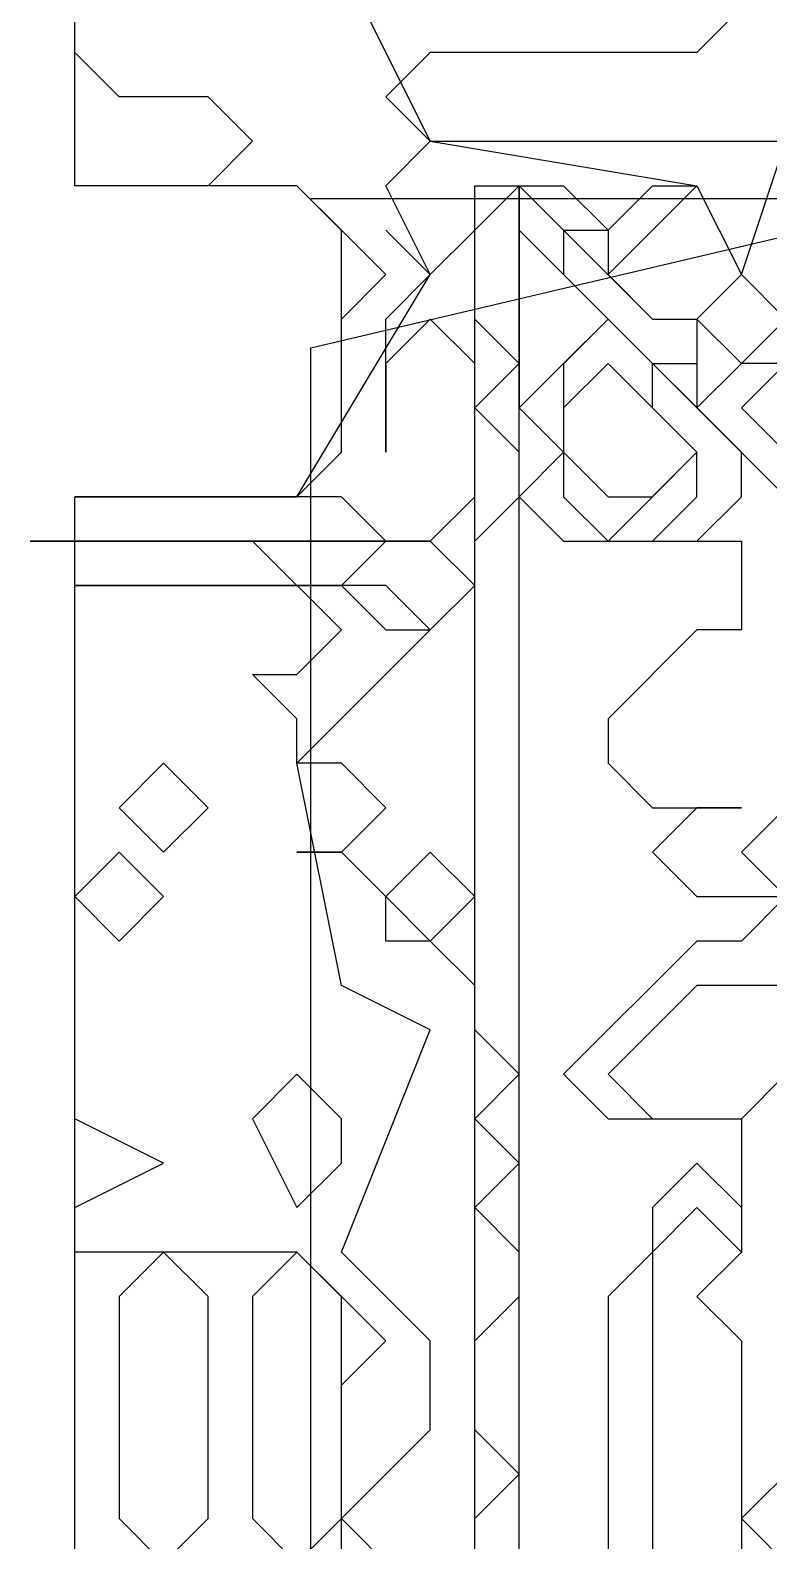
# Model space of a CAD drawing. Extents: x 46 to 224, y 52 to 151.
# Drawn here: x 46.24 to 56.13, y 114.02 to 134.25 of the extents above; entities that cross this region are included whole.
import ezdxf

# ---------------------------------------------------------------- set-up
doc = ezdxf.new("R2010")
doc.units = 0
doc.layers.add('OUTLINE', color=1, linetype='CONTINUOUS')

msp = doc.modelspace()

# ---------------------------------------------------------------- linework, layer by layer
for p, q in [((46.8389, 132.1707), (46.8389, 150.0278)), ((46.8389, 133.9564), (46.8389, 135.7421)), ((50.4103, 135.1468), (51.6008, 132.7659)), ((55.7675, 134.5516), (55.1722, 133.9564)), ((47.4341, 133.3611), (46.8389, 133.9564)), ((51.6008, 133.9564), (51.0056, 133.3611)), ((55.1722, 133.9564), (51.6008, 133.9564)), ((48.6246, 133.3611), (47.4341, 133.3611)), ((49.2198, 132.7659), (48.6246, 133.3611)), ((51.0056, 133.3611), (51.6008, 132.7659)), ((48.6246, 132.1707), (49.2198, 132.7659)), ((51.0056, 132.1707), (51.6008, 132.7659)), ((51.0056, 132.1707), (51.6008, 132.7659)), ((51.6008, 132.7659), (55.1722, 132.1707)), ((51.6008, 132.7659), (55.1722, 132.1707)), ((51.6008, 132.7659), (64.1008, 132.7659)), ((51.6008, 132.7659), (59.3389, 132.7659)), ((55.7675, 130.9802), (56.3627, 132.7659)), ((55.7675, 130.9802), (56.3627, 132.7659)), ((49.8151, 132.1707), (46.8389, 132.1707)), ((49.8151, 132.1707), (48.6246, 132.1707)), ((51.0056, 130.9802), (49.8151, 132.1707)), ((50.4103, 131.5754), (49.8151, 132.1707)), ((51.6008, 130.9802), (51.0056, 132.1707)), ((51.6008, 130.9802), (51.0056, 132.1707)), ((52.196, 131.5754), (52.7913, 132.1707)), ((52.196, 56.5754), (52.196, 132.1707)), ((52.196, 132.1707), (52.7913, 132.1707)), ((52.196, 66.0992), (52.196, 132.1707)), ((52.196, 132.1707), (52.7913, 132.1707)), ((52.196, 131.5754), (52.196, 132.1707)), ((52.196, 132.1707), (53.3865, 132.1707)), ((52.7913, 132.1707), (53.3865, 131.5754)), ((52.7913, 55.9802), (52.7913, 132.1707)), ((52.7913, 132.1707), (52.7913, 131.5754)), ((52.7913, 56.5754), (52.7913, 132.1707)), ((52.7913, 132.1707), (53.3865, 131.5754)), ((52.7913, 132.1707), (54.577, 130.3849)), ((52.7913, 132.1707), (53.3865, 131.5754)), ((52.7913, 56.5754), (52.7913, 132.1707)), ((52.7913, 132.1707), (53.3865, 131.5754)), ((53.3865, 132.1707), (53.9818, 131.5754)), ((53.9818, 131.5754), (54.577, 132.1707)), ((55.1722, 132.1707), (53.9818, 130.9802)), ((54.577, 132.1707), (55.1722, 132.1707)), ((55.1722, 132.1707), (55.7675, 130.9802)), ((55.1722, 132.1707), (55.7675, 130.9802)), ((50.4103, 128.5992), (50.4103, 131.5754)), ((51.6008, 130.9802), (51.0056, 131.5754)), ((51.0056, 131.5754), (51.6008, 130.9802)), ((51.6008, 130.9802), (52.196, 131.5754)), ((52.196, 130.3849), (52.196, 131.5754)), ((52.7913, 55.9802), (52.7913, 131.5754)), ((52.7913, 131.5754), (52.7913, 129.1945)), ((52.7913, 55.9802), (52.7913, 131.5754)), ((52.7913, 131.5754), (52.7913, 129.1945)), ((52.7913, 131.5754), (54.577, 129.7897)), ((53.3865, 131.5754), (53.3865, 130.9802)), ((53.3865, 131.5754), (53.3865, 130.9802)), ((53.3865, 131.5754), (53.9818, 131.5754)), ((53.3865, 131.5754), (53.3865, 130.9802)), ((53.9818, 131.5754), (53.9818, 130.9802)), ((49.8151, 128.004), (51.6008, 130.9802)), ((49.8151, 128.004), (51.6008, 130.9802)), ((50.4103, 130.3849), (51.0056, 130.9802)), ((51.0056, 130.3849), (51.6008, 130.9802)), ((53.3865, 130.9802), (54.577, 129.7897)), ((53.3865, 130.9802), (54.577, 129.7897)), ((53.3865, 130.9802), (54.577, 129.7897)), ((53.9818, 130.9802), (54.577, 130.3849)), ((53.9818, 130.9802), (54.577, 130.3849)), ((55.1722, 130.3849), (55.7675, 130.9802)), ((55.7675, 130.9802), (56.3627, 130.3849)), ((50.4103, 128.5992), (50.4103, 130.3849)), ((51.6008, 130.3849), (51.0056, 129.7897)), ((51.0056, 128.5992), (51.0056, 130.3849)), ((52.196, 129.7897), (51.6008, 130.3849)), ((52.7913, 129.7897), (52.196, 130.3849)), ((53.9818, 130.3849), (52.7913, 129.1945)), ((53.9818, 130.3849), (53.3865, 129.7897)), ((53.9818, 130.3849), (53.3865, 129.7897)), ((53.9818, 130.3849), (53.3865, 129.7897)), ((53.9818, 130.3849), (53.3865, 129.7897)), ((55.7675, 128.5992), (53.9818, 130.3849)), ((53.9818, 130.3849), (55.1722, 129.1945)), ((54.577, 129.7897), (53.9818, 130.3849)), ((55.7675, 128.5992), (53.9818, 130.3849)), ((55.7675, 128.5992), (53.9818, 130.3849)), ((54.577, 129.7897), (53.9818, 130.3849)), ((55.7675, 128.5992), (53.9818, 130.3849)), ((54.577, 130.3849), (55.1722, 130.3849)), ((54.577, 130.3849), (55.1722, 130.3849)), ((54.577, 130.3849), (55.1722, 130.3849)), ((55.1722, 130.3849), (55.1722, 129.1945)), ((55.1722, 130.3849), (55.7675, 129.7897)), ((55.7675, 129.7897), (56.3627, 130.3849)), ((51.0056, 129.7897), (51.0056, 128.5992)), ((52.196, 129.1945), (52.7913, 129.7897)), ((52.196, 128.004), (52.196, 129.7897)), ((53.3865, 129.7897), (53.3865, 128.004)), ((53.3865, 129.7897), (53.3865, 128.004)), ((53.3865, 129.7897), (53.3865, 128.004)), ((53.9818, 129.7897), (53.3865, 129.1945)), ((53.9818, 129.7897), (53.3865, 129.1945)), ((53.3865, 129.7897), (53.3865, 128.004)), ((54.577, 129.1945), (53.9818, 129.7897)), ((54.577, 129.1945), (53.9818, 129.7897)), ((54.577, 129.7897), (55.1722, 129.7897)), ((55.1722, 129.1945), (54.577, 129.7897)), ((54.577, 129.7897), (55.1722, 129.7897)), ((54.577, 129.7897), (55.1722, 129.7897)), ((54.577, 129.1945), (54.577, 129.7897)), ((54.577, 129.7897), (55.1722, 129.7897)), ((55.1722, 129.7897), (55.1722, 129.1945)), ((55.1722, 129.7897), (55.1722, 129.1945)), ((55.1722, 129.7897), (55.1722, 129.1945)), ((55.7675, 129.7897), (55.1722, 129.1945)), ((55.1722, 129.7897), (55.1722, 129.1945)), ((56.3627, 129.7897), (55.7675, 129.7897)), ((56.3627, 129.7897), (55.7675, 129.1945)), ((52.7913, 128.5992), (52.196, 129.1945)), ((52.7913, 129.1945), (53.3865, 128.5992)), ((52.7913, 129.1945), (53.3865, 128.5992)), ((52.7913, 129.1945), (53.3865, 128.5992)), ((53.3865, 129.1945), (53.3865, 128.004)), ((53.3865, 129.1945), (53.3865, 128.5992)), ((55.1722, 128.5992), (54.577, 129.1945)), ((55.1722, 128.5992), (54.577, 129.1945)), ((55.1722, 128.5992), (54.577, 129.1945)), ((55.1722, 129.1945), (56.3627, 128.004)), ((55.1722, 129.1945), (56.3627, 128.004)), ((55.1722, 129.1945), (56.3627, 128.004)), ((55.1722, 129.1945), (56.3627, 128.004)), ((55.1722, 129.1945), (56.3627, 128.004)), ((55.1722, 129.1945), (56.3627, 128.004)), ((55.7675, 129.1945), (56.3627, 128.5992)), ((49.8151, 128.004), (50.4103, 128.5992)), ((49.8151, 128.004), (50.4103, 128.5992)), ((52.7913, 128.004), (52.7913, 128.5992)), ((53.3865, 128.5992), (52.7913, 128.004)), ((53.3865, 128.5992), (52.7913, 128.004)), ((53.3865, 128.5992), (52.7913, 128.004)), ((53.3865, 128.5992), (53.9818, 128.004)), ((53.9818, 127.4088), (55.1722, 128.5992)), ((54.577, 128.004), (55.1722, 128.5992)), ((55.1722, 128.004), (55.1722, 128.5992)), ((55.7675, 128.004), (55.7675, 128.5992)), ((55.7675, 128.004), (55.7675, 128.5992)), ((55.7675, 128.004), (55.7675, 128.5992)), ((55.7675, 128.004), (55.7675, 128.5992)), ((50.4103, 128.004), (46.8389, 128.004)), ((46.8389, 128.004), (49.8151, 128.004)), ((50.4103, 128.004), (46.8389, 128.004)), ((46.8389, 128.004), (49.8151, 128.004)), ((46.8389, 119.6707), (46.8389, 128.004)), ((46.8389, 128.004), (49.8151, 128.004)), ((46.8389, 113.123), (46.8389, 128.004)), ((46.8389, 128.004), (49.8151, 128.004)), ((51.0056, 127.4088), (50.4103, 128.004)), ((51.0056, 127.4088), (50.4103, 128.004)), ((51.6008, 127.4088), (52.196, 128.004)), ((52.196, 127.4088), (52.7913, 128.004)), ((52.7913, 128.004), (53.3865, 127.4088)), ((52.7913, 128.004), (53.3865, 127.4088)), ((52.7913, 128.004), (53.3865, 127.4088)), ((53.3865, 128.004), (53.9818, 127.4088)), ((53.3865, 128.004), (53.9818, 127.4088)), ((53.3865, 128.004), (53.9818, 127.4088)), ((53.3865, 128.004), (53.9818, 127.4088)), ((53.3865, 128.004), (53.9818, 127.4088)), ((53.9818, 128.004), (54.577, 128.004)), ((54.577, 127.4088), (55.1722, 128.004)), ((55.1722, 127.4088), (55.7675, 128.004)), ((55.1722, 127.4088), (55.7675, 128.004)), ((55.1722, 127.4088), (55.7675, 128.004)), ((55.1722, 127.4088), (55.7675, 128.004)), ((46.2437, 127.4088), (51.0056, 127.4088)), ((46.8389, 127.4088), (46.2437, 127.4088)), ((49.2198, 127.4088), (46.2437, 127.4088)), ((46.2437, 127.4088), (51.6008, 127.4088)), ((51.0056, 127.4088), (46.8389, 127.4088)), ((50.4103, 126.2183), (49.2198, 127.4088)), ((50.4103, 126.8135), (51.0056, 127.4088)), ((50.4103, 126.8135), (51.0056, 127.4088)), ((51.0056, 127.4088), (50.4103, 126.8135)), ((51.6008, 127.4088), (51.0056, 127.4088)), ((52.196, 126.8135), (51.6008, 127.4088)), ((52.196, 120.8611), (52.196, 127.4088)), ((53.3865, 127.4088), (55.7675, 127.4088)), ((53.3865, 127.4088), (55.7675, 127.4088)), ((53.3865, 127.4088), (55.1722, 127.4088)), ((53.9818, 127.4088), (55.1722, 127.4088)), ((53.9818, 127.4088), (55.1722, 127.4088)), ((53.9818, 127.4088), (54.577, 127.4088)), ((53.9818, 127.4088), (55.1722, 127.4088)), ((55.7675, 127.4088), (55.7675, 126.2183)), ((55.7675, 127.4088), (55.7675, 126.2183)), ((51.0056, 126.8135), (46.8389, 126.8135)), ((46.8389, 126.8135), (50.4103, 126.8135)), ((51.0056, 126.8135), (46.8389, 126.8135)), ((46.8389, 126.8135), (50.4103, 126.8135)), ((50.4103, 126.8135), (51.0056, 126.2183)), ((51.6008, 126.2183), (51.0056, 126.8135)), ((51.6008, 126.2183), (51.0056, 126.8135)), ((51.6008, 126.2183), (52.196, 126.8135)), ((49.8151, 124.4326), (51.6008, 126.2183)), ((49.8151, 124.4326), (51.6008, 126.2183)), ((49.8151, 125.623), (50.4103, 126.2183)), ((51.0056, 126.2183), (51.6008, 126.2183)), ((55.1722, 126.2183), (53.9818, 125.0278)), ((55.1722, 126.2183), (53.9818, 125.0278)), ((55.7675, 126.2183), (55.1722, 126.2183)), ((55.7675, 126.2183), (55.1722, 126.2183)), ((49.8151, 125.0278), (49.2198, 125.623)), ((49.2198, 125.623), (49.8151, 125.623)), ((49.8151, 124.4326), (49.8151, 125.0278)), ((53.9818, 125.0278), (53.9818, 124.4326)), ((53.9818, 125.0278), (53.9818, 124.4326)), ((48.0294, 124.4326), (47.4341, 123.8373)), ((48.6246, 123.8373), (48.0294, 124.4326)), ((50.4103, 121.4564), (49.8151, 124.4326)), ((50.4103, 121.4564), (49.8151, 124.4326)), ((50.4103, 124.4326), (49.8151, 124.4326)), ((51.0056, 123.8373), (50.4103, 124.4326)), ((53.9818, 124.4326), (54.577, 123.8373)), ((53.9818, 124.4326), (54.577, 123.8373)), ((47.4341, 123.8373), (48.0294, 123.2421)), ((48.0294, 123.2421), (48.6246, 123.8373)), ((50.4103, 123.2421), (51.0056, 123.8373)), ((54.577, 123.8373), (55.7675, 123.8373)), ((55.1722, 123.8373), (54.577, 123.2421)), ((54.577, 123.8373), (55.7675, 123.8373)), ((55.1722, 123.8373), (54.577, 123.2421)), ((55.7675, 123.8373), (55.1722, 123.8373)), ((55.7675, 123.8373), (55.1722, 123.8373)), ((56.3627, 123.8373), (55.7675, 123.2421)), ((47.4341, 123.2421), (46.8389, 122.6468)), ((48.0294, 122.6468), (47.4341, 123.2421)), ((50.4103, 123.2421), (49.8151, 123.2421)), ((49.8151, 123.2421), (50.4103, 123.2421)), ((51.0056, 122.6468), (50.4103, 123.2421)), ((51.6008, 123.2421), (51.0056, 122.6468)), ((52.196, 122.6468), (51.6008, 123.2421)), ((54.577, 123.2421), (55.1722, 122.6468)), ((54.577, 123.2421), (55.1722, 122.6468)), ((55.7675, 123.2421), (56.3627, 122.6468)), ((46.8389, 122.6468), (47.4341, 122.0516)), ((47.4341, 122.0516), (48.0294, 122.6468)), ((51.0056, 122.0516), (51.0056, 122.6468)), ((51.0056, 122.6468), (51.6008, 122.0516)), ((51.6008, 122.0516), (52.196, 122.6468)), ((55.1722, 122.6468), (56.3627, 122.6468)), ((55.1722, 122.6468), (56.3627, 122.6468)), ((56.3627, 122.6468), (55.7675, 122.0516)), ((56.3627, 122.6468), (55.7675, 122.0516)), ((51.6008, 122.0516), (51.0056, 122.0516)), ((52.196, 121.4564), (51.6008, 122.0516)), ((55.1722, 122.0516), (53.3865, 120.2659)), ((55.1722, 122.0516), (53.3865, 120.2659)), ((55.7675, 122.0516), (55.1722, 122.0516)), ((55.7675, 122.0516), (55.1722, 122.0516)), ((51.6008, 120.8611), (50.4103, 121.4564)), ((51.6008, 120.8611), (50.4103, 121.4564)), ((52.196, 66.0992), (52.196, 121.4564)), ((55.1722, 121.4564), (53.9818, 120.2659)), ((56.3627, 121.4564), (55.1722, 121.4564)), ((50.4103, 117.8849), (51.6008, 120.8611)), ((50.4103, 117.8849), (51.6008, 120.8611)), ((52.7913, 120.2659), (52.196, 120.8611)), ((49.8151, 120.2659), (49.2198, 119.6707)), ((50.4103, 119.6707), (49.8151, 120.2659)), ((52.196, 119.6707), (52.7913, 120.2659)), ((53.3865, 120.2659), (53.9818, 119.6707)), ((53.3865, 120.2659), (53.9818, 119.6707)), ((53.9818, 120.2659), (54.577, 119.6707)), ((56.3627, 120.2659), (55.7675, 119.6707)), ((56.3627, 120.2659), (55.7675, 119.6707)), ((48.0294, 119.0754), (46.8389, 119.6707)), ((49.2198, 119.6707), (49.8151, 118.4802)), ((50.4103, 119.0754), (50.4103, 119.6707)), ((52.7913, 119.0754), (52.196, 119.6707)), ((53.9818, 119.6707), (55.7675, 119.6707)), ((53.9818, 119.6707), (55.7675, 119.6707)), ((54.577, 119.6707), (55.7675, 119.6707)), ((55.7675, 119.6707), (55.7675, 118.4802)), ((55.7675, 119.6707), (55.7675, 118.4802)), ((55.7675, 119.6707), (55.7675, 117.8849)), ((55.7675, 119.6707), (55.7675, 117.8849)), ((55.7675, 119.6707), (55.7675, 117.8849)), ((46.8389, 118.4802), (48.0294, 119.0754)), ((49.8151, 118.4802), (50.4103, 119.0754)), ((52.196, 118.4802), (52.7913, 119.0754)), ((55.1722, 119.0754), (54.577, 118.4802)), ((55.1722, 119.0754), (54.577, 118.4802)), ((55.7675, 118.4802), (55.1722, 119.0754)), ((55.7675, 118.4802), (55.1722, 119.0754)), ((46.8389, 117.8849), (46.8389, 118.4802)), ((52.7913, 117.8849), (52.196, 118.4802)), ((54.577, 118.4802), (54.577, 117.8849)), ((54.577, 118.4802), (54.577, 117.8849)), ((55.1722, 118.4802), (54.577, 117.8849)), ((55.7675, 117.8849), (55.1722, 118.4802)), ((49.8151, 117.8849), (46.8389, 117.8849)), ((48.0294, 117.8849), (47.4341, 117.2897)), ((48.6246, 117.2897), (48.0294, 117.8849)), ((49.8151, 117.8849), (49.2198, 117.2897)), ((51.0056, 116.6945), (49.8151, 117.8849)), ((50.4103, 117.2897), (49.8151, 117.8849)), ((51.6008, 116.6945), (50.4103, 117.8849)), ((51.6008, 116.6945), (50.4103, 117.8849)), ((52.7913, 117.2897), (52.7913, 117.8849)), ((54.577, 117.8849), (53.9818, 117.2897)), ((54.577, 117.8849), (53.9818, 117.2897)), ((54.577, 117.8849), (54.577, 113.7183)), ((55.7675, 117.8849), (55.1722, 117.2897)), ((55.7675, 117.8849), (55.1722, 117.2897)), ((47.4341, 117.2897), (47.4341, 114.3135)), ((48.6246, 116.6945), (48.6246, 117.2897)), ((49.2198, 117.2897), (49.2198, 114.3135)), ((50.4103, 116.6945), (50.4103, 117.2897)), ((52.196, 116.6945), (52.7913, 117.2897)), ((53.9818, 117.2897), (53.9818, 113.7183)), ((53.9818, 117.2897), (53.9818, 113.7183)), ((55.1722, 117.2897), (55.7675, 116.6945)), ((55.1722, 117.2897), (55.7675, 116.6945)), ((48.6246, 114.3135), (48.6246, 116.6945)), ((50.4103, 116.0992), (51.0056, 116.6945)), ((50.4103, 114.3135), (50.4103, 116.6945)), ((51.6008, 115.504), (51.6008, 116.6945)), ((51.6008, 115.504), (51.6008, 116.6945)), ((52.196, 115.504), (52.196, 116.6945)), ((55.7675, 116.6945), (55.7675, 113.7183)), ((55.7675, 116.6945), (55.7675, 113.7183)), ((50.4103, 107.1707), (50.4103, 116.0992)), ((50.4103, 114.3135), (51.6008, 115.504)), ((50.4103, 114.3135), (51.6008, 115.504)), ((52.7913, 114.9088), (52.196, 115.504)), ((56.9579, 115.504), (55.7675, 114.3135)), ((52.196, 114.3135), (52.7913, 114.9088)), ((47.4341, 114.3135), (48.0294, 113.7183)), ((48.0294, 113.7183), (48.6246, 114.3135)), ((49.2198, 114.3135), (49.8151, 113.7183)), ((49.8151, 113.7183), (50.4103, 114.3135)), ((51.6008, 113.123), (50.4103, 114.3135)), ((51.6008, 113.123), (50.4103, 114.3135)), ((52.196, 113.123), (52.196, 114.3135)), ((55.7675, 114.3135), (56.9579, 113.123))]:
    msp.add_line(p, q)
at = {"layer": 'OUTLINE', "color": 1}
for p, q in [((50, 130), (135, 150)), ((50, 132), (220, 132)), ((50, 55), (50, 130))]:
    msp.add_line(p, q, dxfattribs=at)

doc.saveas('drawing.dxf')
